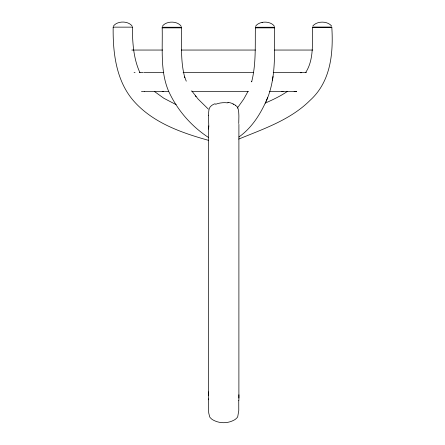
<?xml version="1.0" encoding="UTF-8"?>
<svg xmlns="http://www.w3.org/2000/svg" width="445" height="445" viewBox="0 0 445 445"><rect width="100%" height="100%" fill="white"/><g stroke="black" fill="none" stroke-linecap="round" stroke-linejoin="round"><path stroke-width="0.67" d="M208.432 129.095L208.444 126.68M238.893 398.047L238.904 394.765M208.483 115.238L208.772 125.863M238.748 123.582L238.887 116.351A75.55 72.724 -33.2 0 0 238.815 114.209C238.637 111 238.587 106.984 235.327 105.231M238.937 136.988C252.46 127.426 261.343 112.68 267.673 97.655C276.389 75.3 274.215 50.724 274.593 27.251L255.374 27.251C255.057 45.462 256.187 64.063 251.648 81.88L251.792 81.385M272.457 80.172L273.024 76.484M162.253 26.4C166.007 20.687 177.522 20.693 181.293 26.383M113.269 26.316C117.035 20.626 128.555 20.62 132.304 26.333M255.463 26.383C259.235 20.693 270.749 20.687 274.498 26.4M266.082 101.449L267.673 97.655M312.818 26.005C316.974 20.832 327.442 20.832 331.603 26.005M247.915 91.575L243.654 99.229L237.302 108.124M305.671 72.535C314.32 59.14 312.012 42.364 312.596 27.251L331.814 27.251C333.45 53.417 330.757 81.641 310.082 100.331C290.557 119.827 263.668 128.844 238.704 139.101M287.381 91.414C280.478 96.17 272.852 99.758 265.192 103.112M215.196 103.685C212.148 104.658 209.017 106.861 208.872 110.354A30.121 29.047 30.5 0 0 208.694 112.051L208.638 112.563A72.123 69.409 33.5 0 0 208.494 115.238M300.481 72.758L306.455 72.363M134.078 72.657L135.041 72.524M262.044 22.523L262.572 22.456M281.796 91.587L283.154 91.581M113.169 27.145L132.399 27.145M312.596 27.145L331.82 27.145M162.164 27.857L181.388 27.857M255.363 27.857L274.593 27.857M131.792 50.046L162.592 50.046M181.332 50.046L255.419 50.046M274.559 50.046L312.785 50.046M143.924 72.368L163.782 72.368M183.106 72.368L253.589 72.368M273.208 72.368L301.554 72.368M144.625 91.592L142.344 91.564A54.524 54.524 0 0 1 141.46 91.537M144.692 91.581L168.588 91.587M191.84 91.587L248.516 91.587M269.592 91.587L296.52 91.587M162.191 91.581L163.504 91.587M139.291 72.368L139.652 72.368A19.335 19.335 0 0 1 142.695 72.557L143.084 72.691M296.615 91.575L294.735 91.531M294.457 91.52L294.117 91.503M227.651 102.417L228.452 102.578M208.488 140.336C181.521 132.794 153.308 122.942 134.117 101.471C116.206 81.357 112.796 53.055 113.169 27.184M233.03 104.035L233.614 104.291M176.153 104.67L163.838 98.256L154.354 91.425M208.538 137.499C191.094 126.107 176.821 109.559 168.321 90.519C160.083 70.527 162.742 48.321 162.164 27.251L181.376 27.251C181.922 43.955 180.231 61.204 184.82 77.491L184.642 76.946L186.277 81.185M208.299 109.07L198.159 99.118L191.689 90.813M195.416 95.886L196.095 96.754M237.319 107.056L237.53 107.373M139.925 72.618C133.394 58.456 132.471 42.542 132.399 27.184M238.743 400.266L238.776 410.607L237.741 416.654A5.601 5.601 0 0 1 237.074 417.722L235.577 419.134A11.876 11.876 0 0 1 234.153 420.047C227.712 423.612 219.574 423.601 213.138 420.024A11.898 11.898 0 0 1 211.72 419.112L210.229 417.688A5.407 5.407 0 0 1 209.712 416.887L208.777 413.216A43.732 43.732 0 0 1 208.677 412.22L208.666 399.226A35.806 35.806 0 0 1 208.694 398.898M208.432 391.889L208.444 395.316M238.904 124.327L238.893 400.389M208.432 126.603L208.432 399.766M208.866 127.009A27.924 27.078 24.6 0 1 208.727 125.868M215.513 104.319A21.705 18.957 -3.2 0 1 227.567 102.862M228.519 102.344A25.576 23.162 0.5 0 1 233.13 103.846M233.631 104.258A13.584 13.022 -15.2 0 1 235.349 105.209"/></g></svg>
